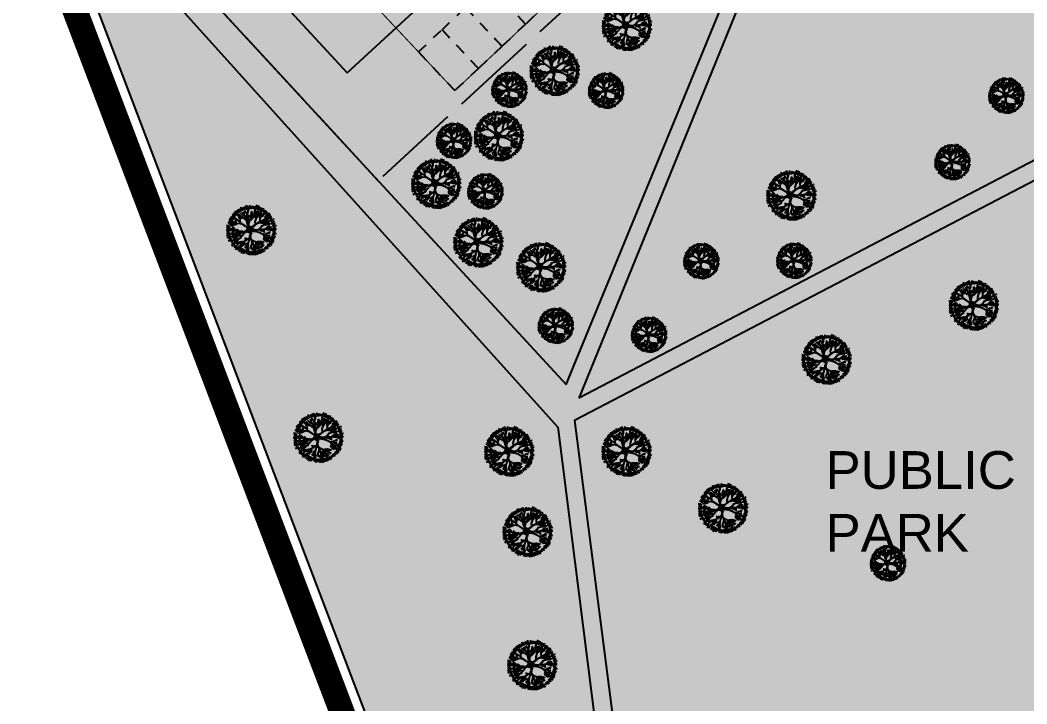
# Model space of a CAD drawing. Header units: metres. Extents: x 363418 to 1090844, y 5621240 to 16864471.
# Drawn here: x 363487.7 to 363567.8, y 5621358.7 to 5621413.1 of the extents above; entities that cross this region are included whole.
import ezdxf

# ---------------------------------------------------------------- set-up
doc = ezdxf.new("R2010")
doc.units = ezdxf.units.M
doc.header["$MEASUREMENT"] = 0
doc.linetypes.add('GELTUNGSBEREICH', pattern=[8.5, 7, -1.5])
doc.linetypes.add('NEBENANLAGE', pattern=[3, 1, -1, 1])
doc.layers.get('0').update_dxf_attribs({"color": 252})
doc.layers.add('DACH-SONNE', color=7, linetype='Continuous', true_color=0xefdca9)
doc.layers.add('Garage', color=7, linetype='Continuous', lineweight=25)
for name, color, linetype in [('GELTUNGSBEREICH_B', 7, 'Continuous'), ('Hilfslinie Tiefgarage', 7, 'NEBENANLAGE'), ('KINDER GARDEN HATCHING', 255, 'Continuous'), ('MULTI STOREY BUILDING', 255, 'Continuous'), ('PLOT BOUNDARIES', 80, 'GELTUNGSBEREICH'), ('PRIVATE GREEN HATCHING', 255, 'Continuous'), ('PUBLIC GREEN SPACE', 255, 'Continuous'), ('TREES', 15, 'Continuous'), ('UMGR_GELTUNGSBEREICH', 7, 'Continuous'), ('WALKWAY', 255, 'Continuous'), ('Walkway Hatch', 255, 'Continuous')]:
    doc.layers.add(name, color=color, linetype=linetype)
doc.layers.get('0').off()
doc.layers.get('0').freeze()
doc.styles.get("Standard").update_dxf_attribs({"font": 'arial.ttf', "height": 1})

# ---------------------------------------------------------------- blocks, each defined once
blk = doc.blocks.new('Tree')
h = blk.add_hatch(color=63)
h.dxf.hatch_style = 1
edge = h.paths.add_edge_path()
edge.add_arc((0.14, -0.02), 5.77, 0, 360)
for p, q in [((-3.24, 4.78), (-2.71, 4.19)), ((-2.88, 4.97), (-2.38, 4.3)), ((-2.67, 5.03), (-2.23, 4.38)), ((-2.51, 5.05), (-2.07, 4.55)), ((-2.4, 5.14), (-2.24, 4.75)), ((-2.03, 5.03), (-1.82, 4.68)), ((-1.9, 5.14), (-1.71, 4.72)), ((-1.86, 5.37), (-1.61, 4.76)), ((-1.8, 5.47), (-1.42, 4.82)), ((-1.63, 5.49), (-1.51, 4.98)), ((-1.36, 5.18), (-1.27, 4.89)), ((-1.27, 5.72), (-1.11, 4.91)), ((-0.48, 5.47), (-0.46, 5.03)), ((-0.08, 5.16), (-0.08, 5.11)), ((0.38, 5.62), (0.31, 5.03)), ((0.54, 5.62), (0.46, 5.01)), ((0.81, 5.57), (0.69, 5.03)), ((1.42, 5.53), (1.21, 4.82)), ((1.52, 5.41), (1.36, 4.86)), ((1.98, 5.45), (1.69, 4.76)), ((2.3, 5.24), (2, 4.55)), ((2.4, 5.11), (2.19, 4.51)), ((2.97, 4.78), (2.65, 4.3)), ((2.88, 5.14), (2.82, 5.03)), ((3.11, 4.76), (2.82, 4.24)), ((3.3, 4.72), (2.9, 4.15)), ((-4.89, 2.61), (-4.13, 2.28)), ((-4.7, 2.96), (-3.99, 2.63)), ((-4.51, 3.21), (-3.83, 2.77)), ((-4.34, 3.8), (-3.63, 3.24)), ((-4.3, 3.26), (-3.88, 2.96)), ((-4.18, 3.84), (-3.55, 3.38)), ((-4.02, 3.34), (-4.08, 3.28)), ((-3.97, 3.3), (-4.01, 3.24)), ((-3.99, 4.07), (-3.36, 3.49)), ((-3.92, 3.27), (-3.97, 3.21)), ((-3.81, 3.18), (-3.86, 3.13)), ((-3.76, 4.32), (-2.77, 3.29)), ((-2.95, 4.53), (-2.99, 4.5)), ((-2.9, 4.48), (-2.94, 4.44)), ((-2.81, 4.3), (-2.76, 4.36)), ((-2.76, 4.59), (-2.51, 4.26)), ((-2.73, 4.38), (-2.71, 4.19)), ((-1.94, 3.36), (-1.97, 3.07)), ((-1.82, 4.34), (-0.84, 2.01)), ((-1.65, 4.43), (-1.32, 4.31)), ((-1.13, 2.71), (-1.63, 2.78)), ((-1.14, 2.72), (-0.75, 1.34)), ((-0.93, 3.16), (-0.41, 2.08)), ((-0.56, 3.01), (-0.68, 2.65)), ((-0.58, 3.63), (-0.56, 3.01)), ((-0.13, 3.38), (-0.56, 3.01)), ((-0.19, 2.36), (-0.41, 2.07)), ((-0.04, 3.63), (0.01, 2.89)), ((0.27, 4.38), (0.03, 4.11)), ((0.48, 4.15), (0.3, 3.82)), ((0.93, 3.2), (1.21, 2.92)), ((1.17, 4.36), (1.27, 4.24)), ((1.34, 4.51), (1.26, 4.24)), ((1.26, 4.24), (1.37, 3.47)), ((1.44, 4.4), (1.45, 4.21)), ((1.9, 4.14), (1.74, 4.12)), ((1.94, 4.24), (1.91, 4.16)), ((2.55, 4.01), (2.02, 3.57)), ((2.35, 3.17), (2.09, 2.69)), ((2.22, 4.24), (2.14, 3.67)), ((2.92, 2.38), (2.15, 1.99)), ((2.59, 3.37), (2.34, 3.16)), ((3.63, 4.53), (2.84, 3.45)), ((2.84, 3.45), (2.97, 3.4)), ((2.94, 2.39), (2.97, 2.19)), ((3.01, 2.65), (3.07, 2.48)), ((3.65, 4.26), (3.36, 3.88)), ((3.76, 4.15), (3.47, 3.78)), ((3.93, 4.13), (3.55, 3.65)), ((3.76, 2.4), (3.7, 2.13)), ((4.05, 2.53), (3.76, 2.4)), ((4.28, 3.69), (3.88, 3.34)), ((4.51, 3.69), (3.99, 3.21)), ((4.51, 3.19), (4.16, 2.96)), ((4.34, 3.99), (4.18, 3.84)), ((4.7, 2.92), (4.32, 2.71)), ((4.66, 2.69), (4.45, 2.59)), ((4.95, 2.63), (4.51, 2.42)), ((5.24, 2.57), (5.12, 2.5)), ((5.41, 2.65), (5.3, 2.61)), ((-4.83, 0.05), (-5.68, -0.06)), ((-4.97, 0.74), (-5.6, 0.7)), ((-4.82, 0.29), (-5.6, 0.24)), ((-4.82, 0.44), (-5.56, 0.38)), ((-4.77, 0.87), (-5.45, 0.84)), ((-5.02, 0.15), (-5.45, 0.11)), ((-5.35, 0.99), (-5, 0.99)), ((-4.8, 0.59), (-5.35, 0.53)), ((-5.24, 1.82), (-4.76, 1.67)), ((-5.03, 2.15), (-4.24, 1.85)), ((-4.97, 1.57), (-4.84, 1.54)), ((-4.72, 1.48), (-4.95, 1.28)), ((-4.04, 1.23), (-4.62, 1.01)), ((-4.59, 2.32), (-4.13, 2.13)), ((-4.54, 0.15), (-4.06, 0.05)), ((-4.24, 0.53), (-4.09, 0.38)), ((-4.06, 1.22), (-3.26, 1.53)), ((-4.04, 0.36), (-3.66, 0.2)), ((-3.72, 2.02), (-3.53, 2)), ((-3.6, 0.07), (-1.5, -0.28)), ((-3.57, 2.13), (-3.53, 2)), ((-3.29, 1.71), (-3.15, 1.54)), ((-2.58, 2.11), (-2.46, 1.65)), ((-1.02, 0.93), (-0.51, -0.21)), ((-0.84, 2.01), (-0.91, 1.89)), ((-0.76, 1.35), (-0.63, 1.21)), ((-0.72, 0.64), (0.03, -0.13)), ((-0.62, 1.28), (-0.08, 0.77)), ((-0.61, 0.01), (0.09, -0.43)), ((-0.52, 0.22), (-0.04, -0.18)), ((0.66, 0.94), (-0.31, 0.71)), ((0.22, 0.48), (-0.06, 0.46)), ((0.28, 0.1), (0, -0.15)), ((0.01, 0.38), (0.23, 0.05)), ((0.2, 0.83), (0.34, 0.66)), ((0.52, 0.96), (0.23, 0.47)), ((0.28, 0.38), (0.54, 0.23)), ((2.14, 2.09), (0.41, 0.89)), ((0.88, 0.12), (0.44, 0.29)), ((0.64, 1.05), (0.7, 0.99)), ((0.71, 0.18), (0.81, -0.17)), ((0.87, 0.09), (0.79, -0.11)), ((0.8, 1.16), (0.84, 1.11)), ((0.97, 1.53), (0.89, 1.22)), ((3.73, 0.29), (0.93, 0.1)), ((0.97, 0.1), (0.96, -0.21)), ((1.77, 1.68), (0.97, 1.53)), ((0.97, 1.53), (1.17, 1.41)), ((1.25, 0.12), (1.25, -0.19)), ((1.46, 0.13), (1.27, -0.19)), ((1.55, 0.14), (1.64, 0.05)), ((1.74, 0.15), (1.64, 0.05)), ((2.41, 1.8), (1.77, 1.68)), ((1.85, 0.29), (2.24, 0.03)), ((2, 0.4), (2.05, 0.17)), ((2.23, 0.64), (2.42, 0.83)), ((2.24, 0.03), (2.68, -0.08)), ((2.62, 1.07), (2.27, 0.66)), ((2.42, 1.8), (2.81, 1.7)), ((2.94, 2), (2.5, 1.83)), ((3.7, 2.13), (2.84, 1.71)), ((3.03, 0.24), (2.9, 0.04)), ((3.58, 0.64), (3.17, 0.25)), ((3.58, 1.44), (3.34, 1.26)), ((3.54, 1.53), (3.64, 1.31)), ((3.74, 0.77), (3.59, 0.64)), ((3.67, 1.64), (3.93, 1.57)), ((4.11, 0.96), (3.74, 0.77)), ((4.05, 2.19), (3.76, 2.1)), ((4.22, 1.82), (4.11, 1.8)), ((4.34, 1.19), (4.13, 1.13)), ((4.51, 0.13), (4.72, -0.08)), ((4.97, 2.3), (4.61, 2.13)), ((5.07, 2.17), (4.7, 1.98)), ((5.45, 2.09), (4.7, 1.79)), ((5.26, 1.79), (4.89, 1.67)), ((5.6, 1.54), (4.91, 1.4)), ((5.58, 1.23), (4.95, 1.08)), ((5.3, 1.31), (4.97, 1.23)), ((5.89, 1.08), (4.99, 0.96)), ((5.3, 0.86), (4.99, 0.77)), ((5.55, 0.71), (5.07, 0.63)), ((5.89, 0.25), (5.07, 0.19)), ((5.07, 0.06), (5.66, 0.02)), ((5.47, 0.38), (5.1, 0.33)), ((5.76, 0.56), (5.12, 0.5)), ((-4.89, -0.54), (-5.6, -0.77)), ((-4.77, -0.95), (-5.6, -1.31)), ((-5, -0.14), (-5.56, -0.24)), ((-4.66, -1.39), (-5.5, -1.77)), ((-4.97, -0.27), (-5.48, -0.37)), ((-4.89, -0.37), (-5.41, -0.45)), ((-4.77, -1.08), (-5.25, -1.29)), ((-4.45, -2), (-5.25, -2.46)), ((-4.68, -1.56), (-5.14, -1.75)), ((-4.83, -0.81), (-5.1, -0.91)), ((-4.77, -1.2), (-5.02, -1.31)), ((-4.71, -1.8), (-5.02, -2)), ((-4.49, -1.89), (-4.77, -2)), ((-4.43, -2.29), (-4.77, -2.5)), ((-4.43, -2.14), (-4.68, -2.33)), ((-4.08, -1.06), (-4.49, -1.16)), ((-4.09, -0.61), (-4.43, -0.75)), ((-3.62, -1.35), (-4.08, -1.91)), ((-3.37, -0.9), (-3.99, -1.18)), ((-3.7, -2.19), (-3.89, -2.29)), ((-3.51, -2.07), (-3.6, -2.27)), ((-3.45, -0.89), (-3.17, -0.93)), ((-2.06, -0.47), (-3.07, -1.1)), ((-0.77, -0.23), (-1.37, -0.48)), ((-1.18, -1.88), (-1.32, -2.07)), ((-1.08, -1.93), (-1.11, -2.37)), ((-1.08, -0.13), (-0.45, -0.35)), ((-0.96, -0.17), (-0.98, -0.32)), ((-0.23, -1.38), (-0.74, -3.52)), ((-0.43, -0.11), (-0.51, -0.21)), ((-0.35, -0.15), (-0.48, -0.28)), ((0.15, -0.47), (-0.01, -0.83)), ((0.02, -0.13), (0.21, -0.33)), ((0.05, -0.11), (0.1, -0.1)), ((0.07, -0.09), (0.07, -0.19)), ((0.07, -0.14), (0.11, -0.1)), ((0.14, -0.02), (0.08, -0.1)), ((0.12, -0.06), (0.08, -0.06)), ((0.17, -0.08), (0.11, -0.05)), ((0.47, -0.1), (0.21, -0.33)), ((1.68, -0.16), (1.65, -0.34)), ((1.81, -0.24), (1.79, -0.39)), ((1.97, -0.32), (1.93, -0.44)), ((3.29, -0.94), (2.95, -0.96)), ((3.04, -0.95), (3.21, -1.62)), ((3.16, -1.5), (3.39, -1.98)), ((4.09, -1.23), (3.29, -0.94)), ((3.57, -2.02), (4.58, -2.85)), ((3.58, -1.63), (4.3, -2.36)), ((4.43, -1.21), (4.03, -1.21)), ((4.5, -2.12), (4.96, -2.41)), ((4.69, -2.1), (5.33, -2.5)), ((4.78, -1.15), (5.68, -1.48)), ((4.8, -1.42), (5.52, -1.68)), ((4.87, -1.02), (5.55, -1.23)), ((4.94, -1.64), (5.21, -1.74)), ((4.97, -0.23), (5.47, -0.33)), ((4.99, -0.75), (5.62, -0.88)), ((4.99, -0.9), (5.51, -1.11)), ((5.01, -0.61), (5.85, -0.77)), ((5.1, -2.1), (5.31, -2.2)), ((5.12, -0.13), (5.66, -0.17)), ((-4.29, -2.5), (-4.56, -2.71)), ((-4.18, -2.6), (-4.52, -2.88)), ((-4.16, -2.75), (-4.39, -2.94)), ((-4.12, -3.1), (-4.39, -3.38)), ((-3.97, -2.79), (-4.26, -3)), ((-3.62, -3.29), (-4.09, -3.63)), ((-3.61, -3.48), (-4, -3.8)), ((-2.88, -3.06), (-3.83, -3.97)), ((-3.12, -3.68), (-3.63, -4.14)), ((-3.02, -3.82), (-3.61, -4.48)), ((-3.18, -2.85), (-3.39, -2.9)), ((-2.95, -3.99), (-3.34, -4.43)), ((-2.55, -3.57), (-3.17, -4.53)), ((-2.4, -4.15), (-2.77, -4.9)), ((-2.07, -4.01), (-2.44, -4.79)), ((-1.98, -4.11), (-2.43, -5.04)), ((-2.36, -3.86), (-2.42, -4.01)), ((-1.71, -4.26), (-2.24, -5.33)), ((-1.84, -4.2), (-2.2, -4.93)), ((-1.58, -2.54), (-2.13, -3.78)), ((-1.59, -4.34), (-1.91, -4.98)), ((-1.53, -2.52), (-1.85, -2.64)), ((-1.44, -4.39), (-1.83, -5.31)), ((-1.29, -4.43), (-1.68, -5.37)), ((-1.52, -2.92), (-1.44, -3.05)), ((-1.23, -3.99), (-1.4, -4.14)), ((-1.24, -4.62), (-1.39, -4.98)), ((-0.88, -4.28), (-1.28, -5.19)), ((-1.11, -2.37), (-1.21, -2.4)), ((-1.09, -3.87), (-1.19, -3.95)), ((-0.98, -3.62), (-1.07, -3.83)), ((-1.07, -3.86), (-1.06, -4.07)), ((-0.7, -3.34), (-0.98, -3.62)), ((-0.68, -3.68), (-0.94, -4.46)), ((-0.7, -3.34), (-0.63, -3.47)), ((0.64, -3.44), (0.81, -3.63)), ((0.64, -3.44), (0.65, -3.75)), ((0.81, -3.64), (0.72, -3.75)), ((0.82, -3.65), (0.95, -3.68)), ((0.96, -3.68), (1.23, -4.24)), ((1.31, -4.65), (1.5, -5.22)), ((1.44, -4.61), (1.78, -5.49)), ((2.03, -2.62), (1.49, -2.64)), ((1.73, -4.57), (2.11, -5.39)), ((1.83, -4.48), (2.13, -5.12)), ((1.88, -3.56), (2.44, -3.72)), ((1.98, -4.42), (2.17, -4.93)), ((2.13, -2.99), (2.32, -3.34)), ((2.28, -4.45), (2.59, -4.91)), ((2.42, -3.49), (2.74, -3.72)), ((2.42, -4.36), (3.06, -4.96)), ((2.53, -4.26), (3.12, -4.86)), ((2.65, -4.2), (3.1, -4.56)), ((3.06, -4.06), (3.46, -4.44)), ((3.23, -4.06), (3.35, -4.23)), ((3.25, -3.79), (3.62, -4.25)), ((3.43, -3.83), (3.66, -4.02)), ((3.46, -3.6), (4, -4.19)), ((3.64, -3.6), (3.91, -3.92)), ((3.73, -3.48), (4.06, -3.81)), ((4.52, -3.75), (3.87, -3.16)), ((3.87, -3.35), (4.08, -3.56)), ((4.04, -2.96), (4.46, -3.33)), ((4.08, -3.18), (4.27, -3.37)), ((4.12, -2.85), (4.83, -3.39)), ((4.27, -2.79), (4.62, -3.08)), ((4.37, -2.47), (4.94, -2.93)), ((4.83, -2.56), (5.19, -2.85)), ((-0.6, -4.75), (-0.82, -5.58)), ((-0.47, -4.77), (-0.59, -5.33)), ((-0.26, -4.79), (-0.47, -5.71)), ((-0.15, -4.8), (-0.34, -5.67)), ((0.03, -4.8), (-0.09, -5.37)), ((0.11, -4.8), (0.05, -5.29)), ((0.33, -4.8), (0.18, -5.69)), ((0.67, -4.89), (0.73, -5.68)), ((0.81, -5.01), (0.84, -5.26)), ((0.96, -4.97), (1.19, -5.7)), ((1.15, -4.69), (1.4, -5.6)), ((1.67, -4.78), (1.75, -5.07))]:
    blk.add_line(p, q)
for points in [[(-2.32, 5.45), (-2.2, 5.07), (-1.94, 4.57)], [(-1.02, 5.82), (-0.88, 4.95), (-0.98, 4.95), (-1.13, 5.66)], [(-0.77, 5.51), (-0.74, 4.91), (-0.73, 4.32), (-0.59, 4.42), (-0.57, 4.79), (-0.61, 5.24)], [(-0.31, 5.82), (-0.31, 5.12), (-0.22, 5.11), (-0.21, 5.8)], [(0.23, 5.68), (0.18, 5.09), (0.07, 5.09), (0.1, 5.45)], [(1.11, 5.6), (0.84, 4.99), (0.79, 4.97)], [(1.38, 5.91), (0.87, 4.6), (0.81, 4.1), (0.82, 3.76), (0.91, 3.3)], [(1.82, 5.74), (1.55, 4.9), (1.55, 4.78)], [(2.19, 5.39), (2.15, 5.16), (1.86, 4.61)], [(2.69, 5.2), (2.4, 4.49), (1.93, 3.83)], [(2.78, 4.95), (2.45, 4.37), (2.36, 4.44)], [(-5.03, 2.8), (-4.17, 2.47), (-4.12, 2.54), (-4.59, 2.78)], [(-4.99, 2.36), (-3.49, 1.73), (-3.28, 1.71), (-3.53, 2)], [(-4.72, 3.15), (-4.18, 2.87), (-3.51, 2.68)], [(-4.15, 3.44), (-3.77, 3.15), (-3.81, 3.11), (-4.28, 3.42)], [(-4.13, 3.99), (-3.75, 3.69), (-3.54, 3.36)], [(-3.8, 4.11), (-3.04, 3.43), (-2.5, 3.15)], [(-2.65, 2.61), (-2.57, 2.51), (-2.57, 2.11), (-3.52, 2.69), (-3.67, 2.86)], [(-3.67, 2.46), (-3.3, 2.37), (-3.14, 2.45)], [(-3.11, 3.86), (-3.6, 4.35), (-3.54, 4.42), (-3.05, 3.97)], [(-2.86, 4.03), (-3.24, 4.38), (-3.2, 4.47), (-2.8, 4.09)], [(-2.77, 4.35), (-3.01, 4.59), (-3.04, 4.56)], [(-2.96, 3.11), (-2.39, 3.16), (-2.19, 3.26)], [(-2.88, 3.82), (-2.69, 3.58), (-2.22, 3.28)], [(-1.78, 2.91), (-2.31, 2.79), (-2.52, 2.82), (-2.87, 2.78)], [(-2.71, 3.78), (-2.55, 3.61), (-2.55, 3.49)], [(-2.4, 4.11), (-2.11, 3.83), (-1.47, 3.51)], [(-2.19, 3.25), (-1.41, 2.59), (-1.24, 2.72)], [(-1.48, 4.61), (-1.35, 4.54), (-1.32, 4.3)], [(-1.33, 4.31), (-1.05, 4.08), (-0.87, 3.75)], [(-0.69, 4.34), (-0.86, 3.84), (-0.97, 2.75), (-1.11, 2.61)], [(0.01, 2.92), (-0.18, 2.37), (0.16, 2.51)], [(0.04, 4.36), (0.05, 4.19), (-0.04, 3.63)], [(0.25, 4.01), (0.37, 3.49), (0.4, 3.47), (-0.02, 2.83)], [(1.11, 3.74), (1.11, 3.59), (0.97, 3.36), (0.16, 2.51)], [(0.18, 3.14), (0.48, 3.19), (0.61, 3.38), (0.87, 3.53)], [(1.35, 3.42), (0.94, 2.01), (0.97, 1.54)], [(1.21, 2.94), (1.46, 3.1), (1.61, 3.13)], [(1.61, 4.51), (1.4, 4.12), (1.29, 4.04)], [(1.9, 4.36), (1.48, 3.72), (1.37, 3.46)], [(1.91, 4.14), (1.94, 3.76), (1.44, 3.09)], [(1.52, 4.33), (1.55, 4.29), (1.63, 4.32)], [(1.91, 3.72), (2.02, 3.54), (2.16, 1.93)], [(2.32, 4.39), (2.28, 4.07), (2.2, 4.07)], [(2.61, 3.8), (2.34, 3.43), (2.34, 3.16)], [(4.82, 3.19), (3, 2.21), (2.47, 1.81)], [(3.3, 4.38), (2.56, 3.33), (2.84, 3.45)], [(4.51, 3.42), (4.08, 3.09), (2.94, 2.4)], [(4.11, 3.76), (3.2, 2.77), (3.17, 2.54)], [(4.09, 3.99), (3.31, 3.22), (3.24, 3.09)], [(5.05, 2.48), (4.41, 2.2), (3.93, 1.86)], [(-5.62, 1.22), (-5.1, 1.13), (-5, 1.13)], [(-5.26, 1.98), (-4.48, 1.72), (-4.4, 1.78)], [(-4.93, 2), (-3.86, 1.54), (-3.78, 1.6)], [(-4.33, 0.11), (-4.49, 0.03), (-4.79, -0.04)], [(-2.46, 1.65), (-3.79, 1.45), (-4.29, 1.47), (-4.7, 1.63)], [(-4.06, 0.36), (-4.3, 0.33), (-4.66, 0.42)], [(-3.76, 0.03), (-4.07, -0.23), (-4.41, -0.29)], [(-3.6, 1.48), (-4.2, 1.88), (-4.36, 1.76)], [(-4.35, 0.82), (-3.82, 0.47), (-3.58, 0.06)], [(-3.58, 0.08), (-3.73, 0.03), (-4.12, 0.06)], [(-3.35, 0.36), (-3.03, 0.11), (-2.95, -0.08), (-3.5, -0.22), (-3.58, -0.27)], [(-0.8, 0.19), (-2.03, -1.24), (-3.13, -2.38), (-3.43, -2.73)], [(-2.51, 1.84), (-1.21, 0.98), (-0.36, 0.77), (0.47, -0.1)], [(-2.46, 1.65), (-2.36, 1.61), (-2.25, 1.66)], [(-0.82, 0.16), (0.07, -0.92), (-0.13, -1.08), (-0.16, -1.08)], [(-0.42, 2.06), (-0.56, 1.62), (-0.56, 1.41), (-0.62, 1.32), (-0.8, 0.14)], [(-0.6, 0.51), (-0.53, 0.25), (-0.72, 0.25)], [(-0.54, 0.81), (-0.54, 0.67), (0.13, -0.03)], [(-0.07, 0.77), (-0.03, 0.55), (-0.07, 0.46)], [(0.04, 0.8), (0.57, -0.12), (1.12, -0.24), (1.22, -0.17)], [(0.54, 0.25), (0.54, 0.01), (0.1, -0.1)], [(0.94, 1.25), (0.91, 1.17), (0.66, 0.94)], [(1.06, 0.11), (1.16, -0.15), (2.06, -0.49), (2.95, -0.96)], [(1.64, 0.05), (1.47, -0.18), (1.45, -0.26)], [(2.27, 0.66), (2.26, 0.58), (1.69, 0.17), (1.66, 0.15)], [(2.24, 2.04), (2.13, 1.89), (1.95, 1.82), (1.84, 1.88)], [(2.28, 0.67), (2.08, 0.54), (2.08, 0.45)], [(5.43, 1.69), (3.51, 1.29), (3.08, 1.21), (2.45, 1.02), (2.4, 0.81)], [(3.84, 1.8), (3.56, 1.54), (2.99, 1.62), (2.89, 1.68)], [(3.76, 2.1), (3.57, 2.23), (2.94, 2)], [(3.05, 1.82), (3.71, 1.93), (4.11, 1.8)], [(4.61, 0.67), (3.98, 0.57), (3.58, 0.64)], [(3.59, 0.28), (3.87, 0.24), (5.01, 0.04)], [(3.71, 0.26), (3.81, 0.35), (4.02, 0.33), (4.11, 0.2)], [(4.99, 0.38), (4.29, 0.41), (4.03, 0.32)], [(4.18, 0.96), (4.5, 0.83), (4.74, 0.86)], [(-5.41, -0.89), (-4.54, -0.59), (-4.19, -0.62), (-3.29, -0.59)], [(-3.7, -1.36), (-4.07, -1.34), (-4.54, -1.52)], [(-3.34, -0.59), (-3.66, -0.91), (-3.88, -0.96), (-4.16, -0.86), (-4.52, -0.93)], [(-2.98, -1.31), (-4.28, -2.36), (-4.52, -2.48)], [(-2.95, -1.99), (-3.58, -2.64), (-3.79, -2.98), (-4.43, -3.68)], [(-2.03, -1.24), (-3.38, -1.27), (-3.71, -1.37), (-4.03, -1.61), (-4.29, -1.73)], [(-2.19, -1.6), (-3.66, -2.44), (-3.89, -2.54)], [(-3.13, -1.97), (-3.35, -1.97), (-3.7, -2.19)], [(-2.05, -0.47), (-3.45, -1.14), (-3.51, -1.14)], [(-1.9, -0.16), (-2.87, -0.36), (-3.4, -0.65)], [(-0.95, -0.08), (-2.16, -0.51), (-3.21, -0.54)], [(-0.1, -1.69), (-1.32, -2.28), (-1.53, -2.51)], [(-1.1, -1.92), (-1.28, -1.84), (-1.48, -1.86)], [(-1.07, -1.91), (-0.9, -1.84), (-0.64, -1.95)], [(-0.36, -1.92), (-0.22, -1.96), (0, -1.92)], [(-0.15, -1.11), (-0.28, -1.27), (0.64, -3.43)], [(0.1, -0.58), (-0.11, -0.46), (-0.27, -0.5)], [(-0.26, -0.52), (-0.09, -1.46), (-0.17, -1.54)], [(0.06, -2.06), (0.76, -2.45), (1.04, -2.54), (1.14, -2.74)], [(3.26, -0.11), (2.68, -0.08), (3.1, -0.41), (3.17, -0.52)], [(2.83, -0.9), (2.97, -1.22), (3.59, -1.62)], [(3.34, -1.87), (3.43, -2.4), (3.21, -2.3), (3.01, -1.92), (3.05, -1.61), (3.18, -1.48)], [(4.36, -0.69), (3.78, -0.65), (3.29, -0.94)], [(3.59, -1.62), (3.7, -1.55), (4.24, -1.67), (4.72, -1.92)], [(3.84, -1.14), (4.27, -1.53), (5.24, -2.01)], [(4.03, -0.44), (4.21, -0.39), (4.51, -0.42)], [(5.05, -0.44), (5.68, -0.59)], [(-3.35, -3.1), (-3.1, -2.72), (-2.08, -2.54), (-1.85, -2.64), (-2.15, -2.92), (-3.24, -3.19)], [(-1.73, -2.87), (-2.19, -3.22), (-2.74, -4.22)], [(-1.52, -2.51), (-1.53, -3.04), (-1.65, -3.38), (-1.73, -3.4)], [(-0.98, -3.62), (-1.09, -3.62), (-1.48, -3.95)], [(-0.61, -2.96), (-0.92, -3.08), (-1.25, -3.45)], [(-0.94, -4.42), (-1.02, -4.99), (-1.12, -5.29)], [(-0.78, -3.42), (-0.59, -3.93), (-0.54, -4.21), (-0.87, -5.16)], [(0.01, -3.91), (-0.06, -4), (-0.04, -4.05)], [(0.25, -2.51), (0.2, -3.02), (-0.01, -3.59), (0.01, -3.91)], [(0.01, -3.91), (0.06, -4.01), (0.06, -4.32)], [(0.63, -3.94), (0.38, -4.19), (0.33, -4.39), (0.38, -4.51)], [(0.65, -3.65), (0.58, -4.78), (0.5, -5.72)], [(0.65, -3.64), (0.83, -3.9), (1.11, -4.95)], [(1.13, -2.73), (1.07, -3.17), (1.12, -3.38), (0.95, -3.67)], [(1.05, -2.56), (1.45, -2.62), (3.06, -3.46)], [(1.13, -2.74), (2.11, -3.81), (2.46, -4.09)], [(1.47, -3.11), (1.5, -3.49), (1.39, -4.05), (1.48, -4.36)], [(1.43, -3.87), (1.74, -4.07), (2.11, -4.38), (2.51, -5.2)], [(1.51, -3.15), (1.71, -3.15), (1.96, -3.28)], [(2.02, -2.62), (2.52, -2.82), (2.67, -3.05)], [(2.03, -2.62), (2.16, -2.53), (2.54, -2.57), (3.1, -2.77)], [(3.43, -2.4), (3.75, -2.58), (3.75, -2.66)]]:
    blk.add_lwpolyline(points)
blk = doc.blocks.new('Underground car park')
at = {"layer": 'Hilfslinie Tiefgarage', "linetype": 'NEBENANLAGE', "const_width": 0.1, "flags": 128}
blk.add_lwpolyline([(0, 0), (-15.962, 0), (-15.962, -17.654), (-32.162, -17.654), (-32.162, 20.745), (-15.962, 20.745), (-15.962, 3.095), (0, 3.095)], close=True, dxfattribs=at)
at = {"layer": 'Hilfslinie Tiefgarage'}
for points in [[(-32.162, 20.745), (-27.062, 20.745), (-27.062, 17.645), (-32.162, 17.645)], [(-15.962, 20.745), (-21.062, 20.745), (-21.062, 17.645), (-15.962, 17.645)], [(-32.162, 17.645), (-27.062, 17.645), (-27.062, 14.545), (-32.162, 14.545)], [(-15.962, 17.645), (-21.062, 17.645), (-21.062, 14.545), (-15.962, 14.545)], [(-32.162, 14.545), (-27.062, 14.545), (-27.062, 11.445), (-32.162, 11.445)], [(-15.962, 14.545), (-21.062, 14.545), (-21.062, 11.445), (-15.962, 11.445)], [(-32.162, 11.445), (-27.062, 11.445), (-27.062, 8.345), (-32.162, 8.345)], [(-15.962, 11.445), (-21.062, 11.445), (-21.062, 8.345), (-15.962, 8.345)], [(-32.162, 8.345), (-27.062, 8.345), (-27.062, 5.245), (-32.162, 5.245)], [(-32.162, -5.254), (-27.062, -5.254), (-27.062, -2.154), (-32.162, -2.154)], [(-32.162, -8.354), (-27.062, -8.354), (-27.062, -5.254), (-32.162, -5.254)], [(-15.962, -8.354), (-21.062, -8.354), (-21.062, -5.254), (-15.962, -5.254)], [(-32.162, -11.454), (-27.062, -11.454), (-27.062, -8.354), (-32.162, -8.354)], [(-15.962, -11.454), (-21.062, -11.454), (-21.062, -8.354), (-15.962, -8.354)], [(-32.163, -14.554), (-27.063, -14.554), (-27.062, -11.454), (-32.162, -11.454)], [(-15.962, -14.554), (-21.062, -14.554), (-21.062, -11.454), (-15.962, -11.454)], [(-32.163, -17.654), (-27.063, -17.654), (-27.063, -14.554), (-32.163, -14.554)], [(-15.962, -17.654), (-21.062, -17.654), (-21.062, -14.554), (-15.962, -14.554)]]:
    blk.add_lwpolyline(points, close=True, dxfattribs=at)

msp = doc.modelspace()

# ---------------------------------------------------------------- hatches: boundary and pattern name
at = {"layer": 'DACH-SONNE', "transparency": 33554674}
h = msp.add_hatch(color=256, dxfattribs=at)
h.dxf.hatch_style = 1
h.paths.add_polyline_path([(363561.46, 5621470.627), (363552.631, 5621480.169), (363537.951, 5621466.586), (363546.78, 5621457.044)])
h.paths.add_polyline_path([(363581.355, 5621449.525), (363572.527, 5621459.067), (363557.846, 5621445.485), (363566.675, 5621435.943)])
h.paths.add_polyline_path([(363596.018, 5621434.12), (363587.19, 5621443.662), (363572.509, 5621430.079), (363581.338, 5621420.537)])
h.paths.add_polyline_path([(363615.717, 5621413.198), (363606.888, 5621422.741), (363592.208, 5621409.158), (363601.037, 5621399.616)])
h.paths.add_polyline_path([(363531.068, 5621452.126), (363521.51, 5621443.315), (363535.066, 5621428.609), (363544.624, 5621437.421)])
h.paths.add_polyline_path([(363509.746, 5621432.47), (363500.187, 5621423.659), (363513.743, 5621408.953), (363523.302, 5621417.765)])
at = {"layer": 'KINDER GARDEN HATCHING', "true_color": 0x2776bb, "transparency": 33554687}
h = msp.add_hatch(dxfattribs=at)
h.set_pattern_fill('ANSI31', color=152)
h.set_pattern_definition([(45, (363601.34066, 5621465.04769), (-0.08838835, 0.08838835), [])])
h.paths.add_polyline_path([(363679.558, 5621599.183), (363653.534, 5621595.018), (363646.454, 5621601.954), (363642.49, 5621605.39), (363548.003, 5621590.611), (363515.044, 5621585.962), (363474.205, 5621580.083), (363440.464, 5621575.956), (363440.782, 5621573.982), (363446.263, 5621539.99), (363453.43, 5621514.356), (363465.622, 5621479.819), (363476.451, 5621454.964), (363525.678, 5621325.647), (363548.092, 5621325.346), (363571.288, 5621324.706), (363586.634, 5621325.564), (363580.334, 5621330.743), (363600.425, 5621336.407), (363611.231, 5621339.45), (363582.103, 5621376.861), (363604.034, 5621392.772), (363609.351, 5621387.38), (363638.159, 5621406.014), (363663.957, 5621430.161), (363689.034, 5621450.422), (363699.348, 5621440.797), (363734.359, 5621469.533), (363726.044, 5621479.947), (363750.212, 5621500.058), (363762.217, 5621509.773), (363721.404, 5621552.141)], flags=17)
h.paths.add_polyline_path([(363472.274, 5621577.832), (363532.311, 5621513.002), (363543.843, 5621500.55, -0.523007), (363542.077, 5621492.529), (363474.397, 5621464.685), (363478.256, 5621455.827), (363554.241, 5621487.088, -0.313317), (363559.813, 5621485.86), (363619.969, 5621420.842), (363633.984, 5621405.695), (363636.548, 5621407.354, 0.044576), (363637.249, 5621407.902), (363639.886, 5621410.37), (363579.673, 5621474.7, -0.430875), (363580.119, 5621481.955), (363691.51, 5621574.98, 0.423388), (363692.041, 5621582.141), (363687.259, 5621587.516), (363680.613, 5621594.988, 0.255997), (363676.087, 5621596.602), (363670.005, 5621595.629), (363681.302, 5621582.929, -0.423386), (363680.771, 5621575.768), (363597.676, 5621506.373, -0.007893), (363597.553, 5621506.274), (363574.172, 5621487.366, -0.393182), (363567.378, 5621487.837), (363481.892, 5621579.169), (363474.521, 5621578.108), (363474.521, 5621578.108, -0.005316), (363474.416, 5621578.094)], flags=0)
h.paths.add_polyline_path([(363525.671, 5621548.19), (363529.356, 5621548.721), (363546.069, 5621551.127), (363579.085, 5621555.784), (363624.712, 5621562.921), (363630.963, 5621563.898), (363645.381, 5621548.493), (363594.948, 5621506.375), (363595.855, 5621505.406, -0.035094), (363595.17, 5621505.26), (363561.963, 5621500.575), (363558.038, 5621500.01), (363548.621, 5621510.071), (363546.811, 5621509.81), (363539.977, 5621517.111), (363526.31, 5621531.713), (363512.643, 5621546.315)], flags=0)
h.paths.add_polyline_path([(363476.8, 5621560.98), (363468.879, 5621559.863), (363460.957, 5621558.746), (363454.643, 5621572.352), (363462.565, 5621573.469), (363470.486, 5621574.587)], flags=0)
h.paths.add_polyline_path([(363487.86, 5621577.037), (363501.654, 5621578.983), (363515.321, 5621564.381), (363501.527, 5621562.435)], flags=0)
h.paths.add_polyline_path([(363488.246, 5621541.689), (363500.133, 5621543.334), (363504.889, 5621538.198), (363509.645, 5621533.062), (363525.718, 5621515.706), (363513.831, 5621514.062), (363501.945, 5621512.417), (363497.188, 5621517.553), (363492.432, 5621522.689), (363504.319, 5621524.334), (363516.206, 5621525.978), (363509.645, 5621533.062), (363497.759, 5621531.417), (363485.872, 5621529.773), (363481.116, 5621534.909), (363476.359, 5621540.045)], flags=0)
h.paths.add_polyline_path([(363507.185, 5621579.804), (363520.979, 5621581.75), (363534.646, 5621567.148), (363520.852, 5621565.202)], flags=0)
h.paths.add_polyline_path([(363518.765, 5621544.165), (363530.642, 5621545.875), (363534.919, 5621541.423), (363558.677, 5621545.13), (363565.915, 5621537.396), (363579.582, 5621522.794), (363584.695, 5621517.33), (363589.002, 5621520.927), (363635.128, 5621559.448), (363643.328, 5621550.687), (363592.895, 5621508.569), (363584.695, 5621517.33), (363572.748, 5621530.095), (363548.742, 5621526.65), (363552.98, 5621522.005), (363541.101, 5621520.301), (363536.732, 5621524.969), (363532.434, 5621529.561), (363544.311, 5621531.271), (363548.588, 5621526.819), (363548.742, 5621526.65), (363572.748, 5621530.095), (363565.915, 5621537.396), (363558.677, 5621545.13), (363534.919, 5621541.423), (363539.31, 5621536.609), (363527.432, 5621534.905), (363523.062, 5621539.573)], flags=0)
h.paths.add_polyline_path([(363527.029, 5621582.603), (363540.822, 5621584.549), (363554.489, 5621569.947), (363540.695, 5621568.001)], flags=0)
h.paths.add_polyline_path([(363530.063, 5621512.727), (363528.915, 5621512.255), (363543.661, 5621496.332), (363521.948, 5621487.399), (363522.023, 5621487.318), (363478.123, 5621469.257), (363467.931, 5621480.263), (363474.839, 5621483.105), (363485.031, 5621472.1), (363487.371, 5621473.062), (363477.056, 5621484.2), (363483.964, 5621487.043), (363467.288, 5621505.049)], flags=0)
h.paths.add_polyline_path([(363546.872, 5621585.402), (363560.666, 5621587.348), (363574.332, 5621572.746), (363560.539, 5621570.8)], flags=0)
h.paths.add_polyline_path([(363546.101, 5621514.959), (363557.978, 5621516.669), (363562.255, 5621512.217), (363566.647, 5621507.403), (363554.768, 5621505.699), (363550.399, 5621510.367)], flags=0)
h.paths.add_polyline_path([(363566.49, 5621588.442), (363580.284, 5621590.387), (363593.951, 5621575.785), (363580.157, 5621573.84)], flags=0)
h.paths.add_polyline_path([(363554.906, 5621485.47, -0.31331), (363558.528, 5621484.671), (363632.492, 5621404.731), (363609.632, 5621389.944), (363604.251, 5621395.4), (363579.253, 5621377.264), (363607.823, 5621340.571), (363576.107, 5621331.629), (363581.404, 5621327.275), (363576.436, 5621326.997), (363571.259, 5621326.712), (363557.508, 5621327.091), (363548.098, 5621327.346), (363530.461, 5621327.583, -0.307585), (363525.855, 5621330.804), (363525.319, 5621332.212), (363517.166, 5621353.629), (363502.683, 5621391.674), (363496.703, 5621407.384), (363478.884, 5621454.193), (363511.263, 5621467.514), (363514.038, 5621468.656)], flags=0)
h.paths.add_polyline_path([(363534.639, 5621451.592), (363574.11, 5621467.831), (363591.093, 5621449.475), (363551.481, 5621433.39), (363549.418, 5621435.567), (363549.453, 5621435.582)], flags=0)
h.paths.add_polyline_path([(363529.054, 5621420.779), (363537.978, 5621397.337), (363546.873, 5621373.971), (363514.522, 5621360.575), (363505.613, 5621383.979), (363487.794, 5621430.788), (363520.159, 5621444.147)], flags=0)
h.paths.add_polyline_path([(363529.566, 5621471.8), (363549.301, 5621479.92), (363558.722, 5621469.738), (363538.986, 5621461.619)], flags=0)
h.paths.add_polyline_path([(363586.085, 5621591.507), (363599.879, 5621593.452), (363613.545, 5621578.85), (363599.751, 5621576.904)], flags=0)
h.paths.add_polyline_path([(363568.808, 5621500.026), (363573.486, 5621500.686, -0.760887), (363577.328, 5621491.847), (363573.229, 5621488.532, -0.393182), (363568.473, 5621488.862), (363565.856, 5621491.658, -0.607271)], flags=0)
h.paths.add_polyline_path([(363505.395, 5621461.856), (363510.02, 5621449.707), (363491.513, 5621442.093), (363486.888, 5621454.242)], flags=0)
h.paths.add_polyline_path([(363582.662, 5621481.799), (363625.688, 5621517.731), (363633.376, 5621524.151), (363702.737, 5621450.047), (363725.848, 5621469.016, 0.410262), (363726.143, 5621471.81), (363723.971, 5621474.53, -0.408293), (363725.106, 5621485.671), (363746.999, 5621503.888, -0.003409), (363747.083, 5621503.957), (363747.083, 5621503.957, 0.003409), (363746.999, 5621503.888), (363725.106, 5621485.671, 0.408293), (363723.971, 5621474.53), (363726.143, 5621471.81, -0.410262), (363725.848, 5621469.016), (363702.737, 5621450.047), (363633.376, 5621524.151), (363625.688, 5621517.731), (363649.606, 5621492.178), (363676.94, 5621462.974), (363629.852, 5621423.65), (363582.217, 5621474.544, -0.430875)], flags=0)
h.paths.add_polyline_path([(363589.364, 5621483.487), (363594.737, 5621487.974), (363602.937, 5621479.213), (363597.565, 5621474.726), (363611.228, 5621460.128), (363620.172, 5621467.597), (363626.579, 5621472.948), (363612.916, 5621487.546), (363607.543, 5621483.059), (363599.343, 5621491.82), (363604.715, 5621496.307), (363610.088, 5621500.794), (363618.288, 5621492.033), (363612.916, 5621487.546), (363626.579, 5621472.948), (363641.93, 5621485.768), (363628.266, 5621500.366), (363622.894, 5621495.879), (363614.693, 5621504.64), (363620.066, 5621509.127), (363625.439, 5621513.614), (363633.639, 5621504.853), (363628.266, 5621500.366), (363641.93, 5621485.768), (363611.228, 5621460.128), (363597.565, 5621474.726), (363592.192, 5621470.239), (363583.992, 5621479)], flags=0)
h.paths.add_polyline_path([(363617.631, 5621595.428), (363640.207, 5621598.959, -0.220791), (363641.016, 5621598.727), (363642.363, 5621597.56, -0.015274), (363642.408, 5621597.519), (363648.254, 5621591.791, 0.237794), (363655.975, 5621589.333), (363657.048, 5621589.504), (363635.657, 5621571.64, -0.397755), (363628.802, 5621572.062), (363614.753, 5621587.072, -0.602138)], flags=0)
h.paths.add_polyline_path([(363550, 5621449.716), (363569.735, 5621457.835), (363579.155, 5621447.653), (363559.354, 5621439.605)], flags=0)
h.paths.add_polyline_path([(363516.431, 5621432.864), (363521.056, 5621420.715), (363502.565, 5621413.058), (363497.924, 5621425.25)], flags=0)
h.paths.add_polyline_path([(363635.537, 5621566.329), (363666.428, 5621592.127), (363676.403, 5621580.914), (363645.803, 5621555.359)], flags=0)
h.paths.add_polyline_path([(363563.457, 5621435.171), (363583.192, 5621443.29), (363592.613, 5621433.108), (363572.811, 5621425.061)], flags=0)
h.paths.add_polyline_path([(363523.214, 5621415.047), (363527.839, 5621402.897), (363509.332, 5621395.283), (363504.707, 5621407.432)], flags=0)
h.paths.add_polyline_path([(363607.213, 5621452.222), (363622.564, 5621465.042), (363631.447, 5621455.55), (363616.096, 5621442.731)], flags=0)
h.paths.add_polyline_path([(363534.251, 5621386.055), (363538.876, 5621373.905), (363520.384, 5621366.248), (363515.743, 5621378.44)], flags=0)
h.paths.add_polyline_path([(363620.88, 5621437.62), (363636.231, 5621450.44), (363645.114, 5621440.949), (363629.763, 5621428.129)], flags=0)
h.paths.add_polyline_path([(363588.029, 5621408.613), (363607.764, 5621416.733), (363617.184, 5621406.551), (363597.383, 5621398.503)], flags=0)
h.paths.add_polyline_path([(363675.871, 5621540.097, -0.403179), (363682.79, 5621539.607), (363699.541, 5621521.025, -0.425334), (363699.032, 5621513.84, -0.403179), (363692.113, 5621514.329), (363675.363, 5621532.912, -0.425334)], flags=0)
h.paths.add_polyline_path([(363633.863, 5621423.748), (363649.214, 5621436.568), (363656.731, 5621428.537), (363641.38, 5621415.717)], flags=0)
h.paths.add_polyline_path([(363543.878, 5621360.56), (363548.167, 5621348.288), (363529.457, 5621341.186), (363525.168, 5621353.458)], flags=0)
h.paths.add_polyline_path([(363679.558, 5621599.183), (363653.534, 5621595.018), (363646.454, 5621601.954), (363642.49, 5621605.39), (363548.003, 5621590.611), (363515.044, 5621585.962), (363474.205, 5621580.083), (363440.464, 5621575.956), (363446.263, 5621539.99), (363453.43, 5621514.356), (363465.622, 5621479.819), (363476.451, 5621454.964), (363525.678, 5621325.647), (363548.092, 5621325.346), (363571.288, 5621324.706), (363586.634, 5621325.564), (363580.334, 5621330.743), (363600.425, 5621336.407), (363611.231, 5621339.45), (363582.103, 5621376.861), (363604.034, 5621392.772), (363609.351, 5621387.38), (363638.159, 5621406.014), (363663.957, 5621430.161), (363689.034, 5621450.422), (363699.348, 5621440.797), (363734.359, 5621469.533), (363726.044, 5621479.947), (363750.212, 5621500.058), (363762.217, 5621509.773), (363721.404, 5621552.141)], flags=17)
h.paths.add_polyline_path([(363691.51, 5621574.98), (363580.119, 5621481.955, 0.430875), (363579.673, 5621474.7), (363639.886, 5621410.37), (363641.164, 5621411.566), (363582.217, 5621474.544, -0.430875), (363582.662, 5621481.799), (363625.688, 5621517.731), (363633.376, 5621524.151), (363696.633, 5621576.979), (363692.041, 5621582.141, -0.423386)], flags=0)
h.paths.add_polyline_path([(363472.274, 5621577.832), (363532.311, 5621513.002), (363543.843, 5621500.55, -0.523007), (363542.077, 5621492.529), (363474.397, 5621464.685), (363478.256, 5621455.827), (363554.241, 5621487.088, -0.313315), (363559.813, 5621485.86), (363619.969, 5621420.842), (363633.984, 5621405.695), (363636.548, 5621407.354, 0.044576), (363637.249, 5621407.902), (363639.886, 5621410.37), (363579.673, 5621474.7, -0.430875), (363580.119, 5621481.955), (363691.51, 5621574.98, 0.42339), (363692.041, 5621582.141), (363687.259, 5621587.516), (363680.613, 5621594.988, 0.255997), (363676.087, 5621596.602), (363670.005, 5621595.629), (363681.302, 5621582.929, -0.423386), (363680.771, 5621575.768), (363597.676, 5621506.373), (363597.676, 5621506.373), (363646.579, 5621547.213), (363645.381, 5621548.493), (363594.948, 5621506.375), (363595.855, 5621505.406, -0.035092), (363595.17, 5621505.26), (363561.963, 5621500.575), (363558.038, 5621500.01), (363556.228, 5621499.75), (363567.378, 5621487.837, 0.393182), (363574.172, 5621487.366), (363597.553, 5621506.274), (363597.676, 5621506.373), (363597.676, 5621506.373, -0.007896), (363597.553, 5621506.274), (363574.172, 5621487.366, -0.393182), (363567.378, 5621487.837), (363481.892, 5621579.169), (363474.521, 5621578.108, -0.00532), (363474.416, 5621578.094)], flags=0)
h.paths.add_polyline_path([(363472.274, 5621577.832), (363532.311, 5621513.002), (363543.843, 5621500.55, -0.523007), (363542.077, 5621492.529), (363487.069, 5621469.899), (363485.031, 5621472.1), (363478.123, 5621469.257), (363467.931, 5621480.263), (363474.839, 5621483.105), (363485.031, 5621472.1), (363487.371, 5621473.062), (363477.056, 5621484.2), (363483.964, 5621487.043), (363467.288, 5621505.049), (363530.063, 5621512.727), (363531.875, 5621513.473), (363516.958, 5621529.581), (363513.286, 5621529.131), (363516.206, 5621525.978), (363525.718, 5621515.706), (363513.831, 5621514.062), (363501.945, 5621512.417), (363497.188, 5621517.553), (363492.432, 5621522.689), (363504.319, 5621524.334), (363516.206, 5621525.978), (363509.645, 5621533.062), (363497.759, 5621531.417), (363485.872, 5621529.773), (363481.116, 5621534.909), (363476.359, 5621540.045), (363488.246, 5621541.689), (363500.133, 5621543.334), (363504.889, 5621538.198), (363509.645, 5621533.062), (363513.286, 5621529.131), (363516.958, 5621529.581), (363501.605, 5621546.159), (363476.654, 5621543.107), (363468.879, 5621559.863), (363460.957, 5621558.746), (363454.643, 5621572.352), (363462.565, 5621573.469), (363461.171, 5621576.474)], flags=0)
h.paths.add_polyline_path([(363512.643, 5621546.315), (363525.671, 5621548.19), (363529.356, 5621548.721), (363546.069, 5621551.127), (363579.085, 5621555.784), (363624.712, 5621562.921), (363630.963, 5621563.898), (363645.381, 5621548.493), (363594.948, 5621506.375), (363586.396, 5621515.513), (363562.402, 5621512.057), (363566.647, 5621507.403), (363554.768, 5621505.699), (363550.432, 5621510.332), (363546.811, 5621509.81), (363539.977, 5621517.111), (363526.31, 5621531.713)], flags=0)
h.paths.add_polyline_path([(363512.643, 5621546.315), (363525.671, 5621548.19), (363529.356, 5621548.721), (363546.069, 5621551.127), (363579.085, 5621555.784), (363624.712, 5621562.921), (363630.963, 5621563.898), (363643.328, 5621550.687), (363592.895, 5621508.569), (363584.695, 5621517.33), (363579.582, 5621522.794), (363541.789, 5621517.371), (363548.621, 5621510.071), (363546.811, 5621509.81)], flags=0)
h.paths.add_polyline_path([(363476.8, 5621560.98), (363468.879, 5621559.863), (363462.565, 5621573.469), (363470.486, 5621574.587)], flags=0)
h.paths.add_polyline_path([(363519.477, 5621539.014), (363523.062, 5621539.573), (363518.765, 5621544.165), (363530.642, 5621545.875), (363534.919, 5621541.423), (363558.677, 5621545.13), (363565.915, 5621537.396), (363572.748, 5621530.095), (363579.582, 5621522.794), (363584.695, 5621517.33), (363589.002, 5621520.927), (363635.128, 5621559.448), (363643.328, 5621550.687), (363592.895, 5621508.569), (363584.695, 5621517.33), (363579.582, 5621522.794), (363572.748, 5621530.095), (363548.742, 5621526.65), (363552.98, 5621522.005), (363541.101, 5621520.301), (363536.767, 5621524.932), (363533.144, 5621524.412), (363526.31, 5621531.713)], flags=0)
h.paths.add_polyline_path([(363518.765, 5621544.165), (363530.642, 5621545.875), (363534.919, 5621541.423), (363558.677, 5621545.13), (363565.915, 5621537.396), (363572.748, 5621530.095), (363548.742, 5621526.65), (363552.98, 5621522.005), (363541.101, 5621520.301), (363536.732, 5621524.969), (363532.434, 5621529.561), (363544.311, 5621531.271), (363548.588, 5621526.819), (363548.742, 5621526.65), (363572.748, 5621530.095), (363565.915, 5621537.396), (363558.677, 5621545.13), (363534.919, 5621541.423), (363539.31, 5621536.609), (363527.432, 5621534.905), (363523.062, 5621539.573)], flags=0)
h.paths.add_polyline_path([(363523.062, 5621539.573), (363534.919, 5621541.423), (363539.31, 5621536.609), (363527.432, 5621534.905)], flags=0)
h.paths.add_polyline_path([(363510.828, 5621499.407), (363532.54, 5621508.34), (363543.661, 5621496.332), (363521.948, 5621487.399)], flags=0)
h.paths.add_polyline_path([(363609.632, 5621389.944), (363604.251, 5621395.4), (363579.253, 5621377.264), (363607.823, 5621340.571), (363576.107, 5621331.629), (363581.404, 5621327.275), (363576.436, 5621326.997), (363571.259, 5621326.712), (363557.508, 5621327.091), (363548.098, 5621327.346), (363530.461, 5621327.583, -0.307585), (363525.855, 5621330.804), (363525.319, 5621332.212), (363517.166, 5621353.629), (363502.683, 5621391.674), (363487.794, 5621430.788), (363478.884, 5621454.193), (363511.263, 5621467.514), (363514.038, 5621468.656), (363554.906, 5621485.47, -0.31331), (363558.528, 5621484.671), (363632.492, 5621404.731)], flags=0)
h.paths.add_polyline_path([(363529.054, 5621420.779), (363537.978, 5621397.337), (363546.873, 5621373.971), (363514.522, 5621360.575), (363505.613, 5621383.979), (363496.703, 5621407.384), (363487.794, 5621430.788), (363520.159, 5621444.147)], flags=0)
h.paths.add_polyline_path([(363589.364, 5621483.487), (363594.737, 5621487.974), (363602.937, 5621479.213), (363597.565, 5621474.726), (363611.228, 5621460.128), (363626.579, 5621472.948), (363612.916, 5621487.546), (363607.543, 5621483.059), (363599.343, 5621491.82), (363604.715, 5621496.307), (363610.088, 5621500.794), (363618.288, 5621492.033), (363612.916, 5621487.546), (363626.579, 5621472.948), (363641.93, 5621485.768), (363628.266, 5621500.366), (363622.894, 5621495.879), (363614.693, 5621504.64), (363620.066, 5621509.127), (363625.439, 5621513.614), (363633.639, 5621504.853), (363628.266, 5621500.366), (363641.93, 5621485.768), (363649.606, 5621492.178), (363663.273, 5621477.576), (363616.185, 5621438.252), (363602.518, 5621452.854), (363611.228, 5621460.128), (363597.565, 5621474.726), (363592.192, 5621470.239), (363583.992, 5621479)], flags=0)
h.paths.add_polyline_path([(363589.364, 5621483.487), (363594.737, 5621487.974), (363602.937, 5621479.213), (363597.565, 5621474.726), (363611.228, 5621460.128), (363620.172, 5621467.597), (363626.579, 5621472.948), (363612.916, 5621487.546), (363607.543, 5621483.059), (363599.343, 5621491.82), (363604.715, 5621496.307), (363610.088, 5621500.794), (363618.288, 5621492.033), (363612.916, 5621487.546), (363626.579, 5621472.948), (363641.93, 5621485.768), (363628.266, 5621500.366), (363622.894, 5621495.879), (363614.693, 5621504.64), (363620.066, 5621509.127), (363625.439, 5621513.614), (363633.639, 5621504.853), (363628.266, 5621500.366), (363641.93, 5621485.768), (363626.579, 5621472.948), (363620.172, 5621467.597), (363611.228, 5621460.128), (363597.565, 5621474.726), (363592.192, 5621470.239), (363583.992, 5621479)], flags=0)
h.paths.add_polyline_path([(363642.363, 5621597.56, -0.015274), (363642.408, 5621597.519), (363648.254, 5621591.791, 0.237794), (363655.975, 5621589.333), (363655.975, 5621589.333, -0.237794), (363648.254, 5621591.791), (363642.408, 5621597.519, 0.015274), (363642.363, 5621597.56), (363641.016, 5621598.727, 0.220786), (363640.207, 5621598.959), (363640.207, 5621598.959, -0.220789), (363641.016, 5621598.727)], flags=0)
at = {"layer": 'PRIVATE GREEN HATCHING', "true_color": 0x58ba48, "transparency": 33554674}
h = msp.add_hatch(color=85, dxfattribs=at)
h.dxf.hatch_style = 1
h.paths.add_polyline_path([(363527.231, 5621462.19), (363490.468, 5621428.3), (363516.225, 5621400.36), (363552.987, 5621434.25), (363544.201, 5621443.781), (363544.22, 5621443.799)])
h.paths.add_polyline_path([(363521.51, 5621443.315), (363531.068, 5621452.126), (363544.624, 5621437.421), (363535.066, 5621428.609)], flags=16)
h.paths.add_polyline_path([(363509.746, 5621432.47), (363523.302, 5621417.765), (363513.743, 5621408.953), (363500.187, 5621423.659)], flags=16)
at = {"layer": 'PUBLIC GREEN SPACE', "true_color": 0x139b48, "transparency": 33554674}
h = msp.add_hatch(color=114, dxfattribs=at)
h.dxf.hatch_style = 1
h.paths.add_polyline_path([(363488.944, 5621426.895), (363526.723, 5621327.652), (363537.258, 5621327.51), (363530.525, 5621380.741)])
h.paths.add_polyline_path([(363551.058, 5621432.471), (363516.225, 5621400.36), (363531.17, 5621384.147)])
h.paths.add_polyline_path([(363578.138, 5621407.062), (363553.006, 5621434.267), (363532.187, 5621383.045)])
h = msp.add_hatch(color=114, dxfattribs=at)
h.dxf.hatch_style = 1
h.paths.add_polyline_path([(363578.913, 5621377.288), (363594.917, 5621388.899), (363579.156, 5621405.96), (363531.844, 5621381.278), (363538.757, 5621327.49), (363547.792, 5621327.368), (363570.919, 5621326.73), (363581.063, 5621327.298), (363575.767, 5621331.652), (363599.542, 5621338.355), (363607.484, 5621340.592)])
at = {"layer": 'Walkway Hatch', "true_color": 0x136734, "transparency": 33554674}
h = msp.add_hatch(color=116, dxfattribs=at)
h.dxf.hatch_style = 1
h.paths.add_polyline_path([(363579.156, 5621405.96), (363578.138, 5621407.062), (363532.187, 5621383.045), (363552.987, 5621434.25), (363551.039, 5621432.454), (363531.17, 5621384.147), (363490.468, 5621428.3), (363488.944, 5621426.895), (363530.525, 5621380.741), (363537.258, 5621327.51), (363538.757, 5621327.49), (363531.844, 5621381.278)])

# ---------------------------------------------------------------- linework, layer by layer
at = {"layer": 'GELTUNGSBEREICH_B', "linetype": 'GELTUNGSBEREICH', "const_width": 2, "flags": 128}
msp.add_lwpolyline([(363726.044, 5621479.947), (363750.212, 5621500.058), (363762.217, 5621509.773), (363721.404, 5621552.141), (363679.558, 5621599.183), (363653.534, 5621595.018), (363646.454, 5621601.954), (363642.49, 5621605.39), (363548.003, 5621590.611), (363515.044, 5621585.962), (363474.205, 5621580.083), (363440.464, 5621575.956), (363446.263, 5621539.99), (363453.43, 5621514.356), (363465.622, 5621479.819), (363476.451, 5621454.964), (363525.678, 5621325.647), (363548.092, 5621325.346), (363571.288, 5621324.706), (363586.634, 5621325.564), (363580.334, 5621330.743), (363600.425, 5621336.407), (363611.231, 5621339.45), (363582.103, 5621376.861), (363604.034, 5621392.772), (363609.351, 5621387.38), (363638.159, 5621406.014), (363663.957, 5621430.161), (363689.034, 5621450.422), (363699.348, 5621440.797), (363734.359, 5621469.533)], close=True, dxfattribs=at)
at = {"layer": 'MULTI STOREY BUILDING'}
msp.add_lwpolyline([(363513.743, 5621408.953), (363523.302, 5621417.765), (363509.746, 5621432.47), (363500.187, 5621423.659)], close=True, dxfattribs=at)
at = {"layer": 'PLOT BOUNDARIES'}
msp.add_lwpolyline([(363529.265, 5621459.984), (363552.987, 5621434.25), (363516.225, 5621400.36), (363492.502, 5621426.094)], dxfattribs=at)
at = {"layer": 'PRIVATE GREEN HATCHING'}
for p, q in [((363553.006, 5621434.267), (363532.187, 5621383.045)), ((363531.17, 5621384.147), (363551.058, 5621432.471)), ((363490.468, 5621428.3), (363531.17, 5621384.147)), ((363488.944, 5621426.895), (363530.525, 5621380.741))]:
    msp.add_line(p, q, dxfattribs=at)
at = {"layer": 'UMGR_GELTUNGSBEREICH'}
msp.add_lwpolyline([(363477.963, 5621455.742), (363526.723, 5621327.652), (363547.792, 5621327.368), (363570.919, 5621326.73), (363581.063, 5621327.298), (363575.767, 5621331.652), (363599.542, 5621338.355), (363607.484, 5621340.592), (363578.913, 5621377.288), (363603.91, 5621395.423), (363609.292, 5621389.967), (363636.582, 5621407.619), (363662.303, 5621431.693)], dxfattribs=at)
at = {"layer": 'WALKWAY'}
for p, q in [((363578.138, 5621407.062), (363532.187, 5621383.045)), ((363579.156, 5621405.96), (363531.844, 5621381.278)), ((363531.844, 5621381.278), (363538.757, 5621327.49)), ((363530.525, 5621380.741), (363537.258, 5621327.51))]:
    msp.add_line(p, q, dxfattribs=at)

# ---------------------------------------------------------------- block references
at = {"layer": 'Garage', "xscale": 0.8303372070372588, "yscale": 0.8303372070372588, "zscale": 0.8303372070372588, "rotation": 133.2324981738668}
msp.add_blockref('Underground car park', (363516.58, 5621438.787), dxfattribs=at)
at = {"layer": 'TREES'}
for p, xscale, yscale, zscale in [((363535.973, 5621412.658), 0.344693923675337, 0.344693923675337, 0.344693923675337), ((363530.227, 5621409.082), 0.344693923675337, 0.344693923675337, 0.344693923675337), ((363526.639, 5621407.585), 0.2494196437016169, 0.2494196437016169, 0.2494196437016169), ((363534.335, 5621407.515), 0.2494196437016169, 0.2494196437016169, 0.2494196437016169), ((363566.184, 5621407.113), 0.2494196437016169, 0.2494196437016169, 0.2494196437016169), ((363525.781, 5621403.88), 0.344693923675337, 0.344693923675337, 0.344693923675337), ((363522.223, 5621403.52), 0.2494196437016169, 0.2494196437016169, 0.2494196437016169), ((363561.9, 5621401.828), 0.2494196437016169, 0.2494196437016169, 0.2494196437016169), ((363520.793, 5621400.087), 0.344693923675337, 0.344693923675337, 0.344693923675337), ((363524.72, 5621399.496), 0.2494196437016169, 0.2494196437016169, 0.2494196437016169), ((363549.063, 5621399.159), 0.344693923675337, 0.344693923675337, 0.344693923675337), ((363506.081, 5621396.4), 0.344693923675337, 0.344693923675337, 0.344693923675337), ((363524.154, 5621395.427), 0.344693923675337, 0.344693923675337, 0.344693923675337), ((363529.149, 5621393.444), 0.344693923675337, 0.344693923675337, 0.344693923675337), ((363541.911, 5621393.937), 0.2494196437016169, 0.2494196437016169, 0.2494196437016169), ((363549.305, 5621393.975), 0.2494196437016169, 0.2494196437016169, 0.2494196437016169), ((363563.586, 5621390.408), 0.344693923675337, 0.344693923675337, 0.344693923675337), ((363530.332, 5621388.802), 0.2494196437016169, 0.2494196437016169, 0.2494196437016169), ((363537.75, 5621388.085), 0.2494196437016169, 0.2494196437016169, 0.2494196437016169), ((363551.872, 5621386.101), 0.344693923675337, 0.344693923675337, 0.344693923675337), ((363511.42, 5621379.882), 0.344693923675337, 0.344693923675337, 0.344693923675337), ((363526.613, 5621378.784), 0.344693923675337, 0.344693923675337, 0.344693923675337), ((363535.948, 5621378.784), 0.344693923675337, 0.344693923675337, 0.344693923675337), ((363543.634, 5621374.258), 0.344693923675337, 0.344693923675337, 0.344693923675337), ((363528.077, 5621372.382), 0.344693923675337, 0.344693923675337, 0.344693923675337), ((363556.77, 5621369.899), 0.2494196437016169, 0.2494196437016169, 0.2494196437016169), ((363528.443, 5621361.774), 0.344693923675337, 0.344693923675337, 0.344693923675337)]:
    msp.add_blockref('Tree', p, dxfattribs=dict(at, xscale=xscale, yscale=yscale, zscale=zscale))

# ---------------------------------------------------------------- texts
at = {"layer": 'PUBLIC GREEN SPACE', "insert": (363551.826, 5621378.838), "char_height": 3, "attachment_point": 1}
msp.add_mtext_dynamic_manual_height_columns('PUBLIC PARK', width=11.03554, gutter_width=2, heights=[0], dxfattribs=at)

doc.saveas('drawing.dxf')
